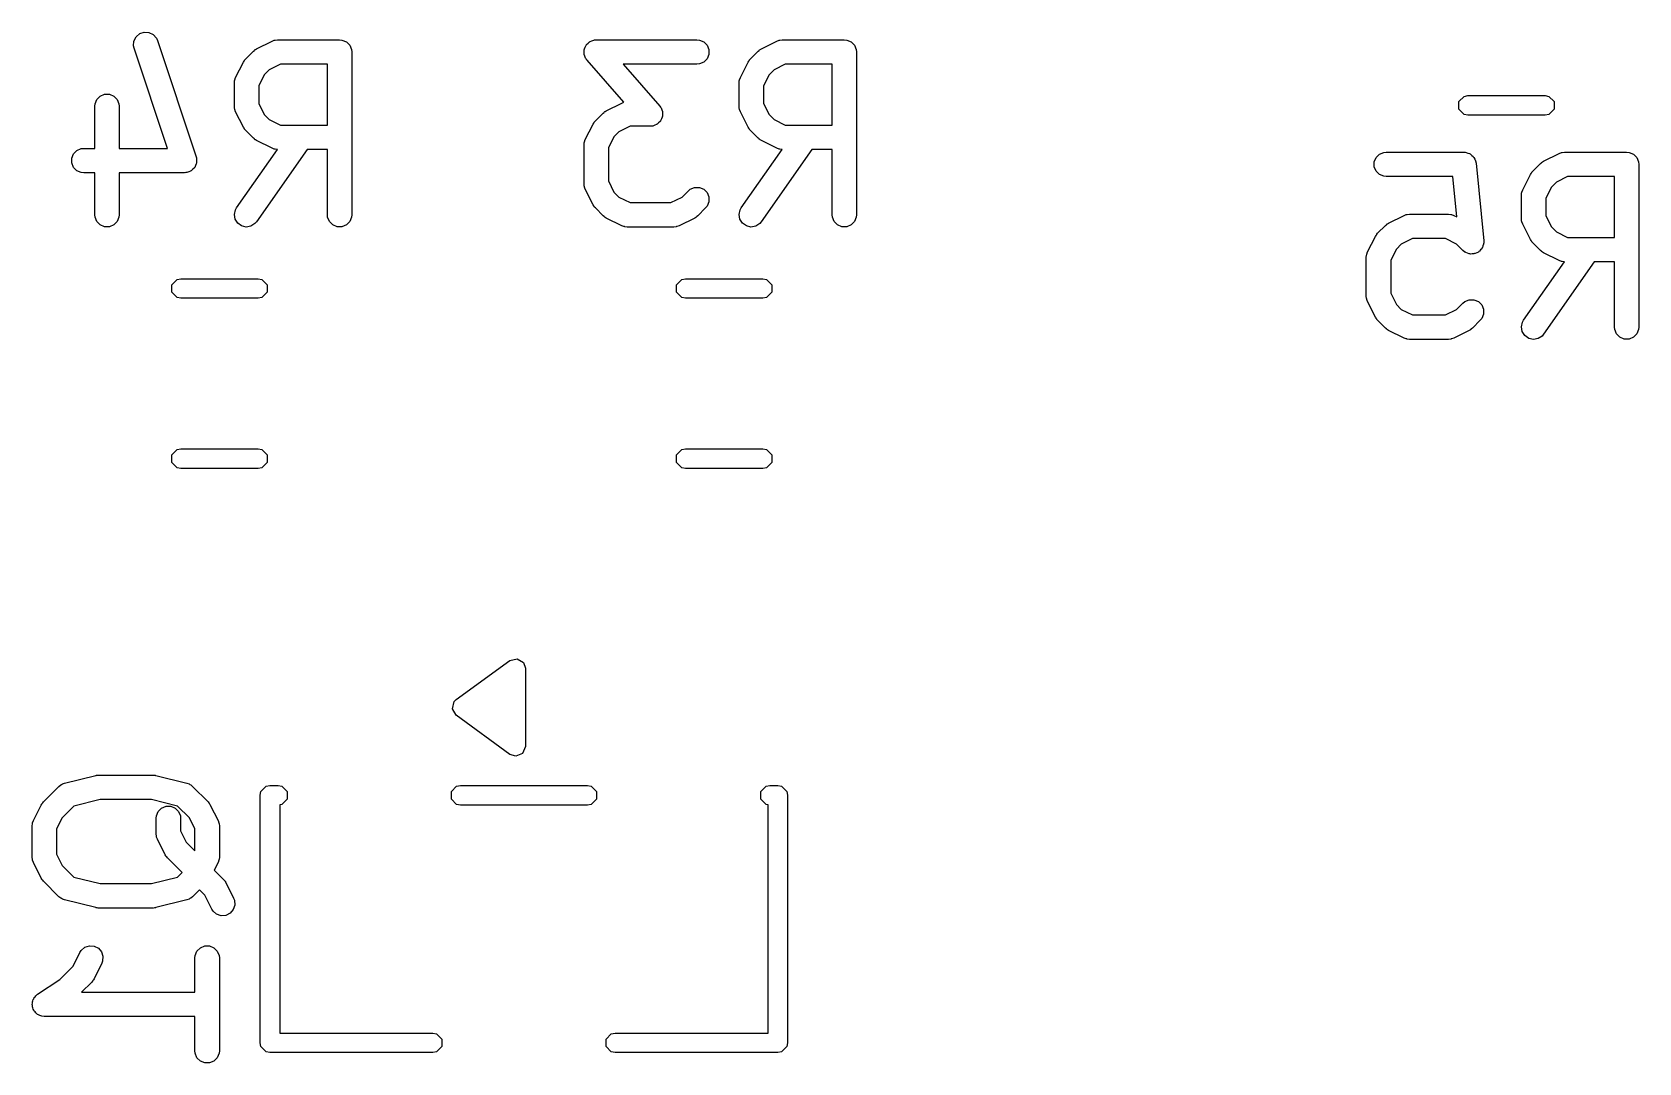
# Model space of a CAD drawing. Header units: inches. Extents: x -0.01 to 1.21, y 0 to 2.13.
# Drawn here: x 0.1598 to 0.5484, y 1.3605 to 1.6097 of the extents above; entities that cross this region are included whole.
import ezdxf

# ---------------------------------------------------------------- set-up
doc = ezdxf.new("R2010")
doc.units = ezdxf.units.IN
doc.header["$MEASUREMENT"] = 0
doc.layers.add('BLACK', color=250, linetype='CONTINUOUS')

msp = doc.modelspace()

# ---------------------------------------------------------------- linework, layer by layer
at = {"layer": 'BLACK', "linetype": 'CONTINUOUS'}
for p, q in [((0.18446, 1.60758), (0.18498, 1.60861)), ((0.18498, 1.60861), (0.18585, 1.60937)), ((0.18585, 1.60937), (0.18694, 1.60973)), ((0.18694, 1.60973), (0.18809, 1.60965)), ((0.18809, 1.60965), (0.18912, 1.60914)), ((0.18912, 1.60914), (0.18987, 1.60827)), ((0.18438, 1.60643), (0.18446, 1.60758)), ((0.18451, 1.60587), (0.18438, 1.60643)), ((0.19258, 1.58163), (0.18451, 1.60587)), ((0.18987, 1.60827), (0.19011, 1.60774)), ((0.19011, 1.60774), (0.19948, 1.57962)), ((0.21147, 1.60327), (0.21334, 1.60514)), ((0.21334, 1.60514), (0.21357, 1.60533)), ((0.21357, 1.60533), (0.21362, 1.60539)), ((0.21362, 1.60539), (0.21371, 1.60544)), ((0.21371, 1.60544), (0.21379, 1.60551)), ((0.21379, 1.60551), (0.21386, 1.60554)), ((0.21386, 1.60554), (0.21411, 1.60569)), ((0.21411, 1.60569), (0.21786, 1.60757)), ((0.21786, 1.60757), (0.2184, 1.60778)), ((0.2184, 1.60778), (0.2185, 1.60778)), ((0.2185, 1.60778), (0.2186, 1.60782)), ((0.2186, 1.60782), (0.21918, 1.60788)), ((0.21918, 1.60788), (0.23418, 1.60788)), ((0.23418, 1.60788), (0.23475, 1.60782)), ((0.23475, 1.60782), (0.23582, 1.60738)), ((0.23582, 1.60738), (0.23663, 1.60657)), ((0.23663, 1.60657), (0.23707, 1.6055)), ((0.23707, 1.6055), (0.23713, 1.60493)), ((0.23713, 1.60493), (0.23713, 1.56556)), ((0.2933, 1.60455), (0.29334, 1.60502)), ((0.29334, 1.6055), (0.29337, 1.6056)), ((0.29334, 1.60502), (0.29334, 1.6055)), ((0.29337, 1.6056), (0.29338, 1.6057)), ((0.29338, 1.6057), (0.29359, 1.60613)), ((0.29359, 1.60613), (0.29378, 1.60657)), ((0.29378, 1.60657), (0.29385, 1.60664)), ((0.29385, 1.60664), (0.29389, 1.60673)), ((0.29389, 1.60673), (0.29425, 1.60704)), ((0.29425, 1.60704), (0.29459, 1.60738)), ((0.29459, 1.60738), (0.29468, 1.60742)), ((0.29468, 1.60742), (0.29476, 1.60749)), ((0.29476, 1.60749), (0.29521, 1.60764)), ((0.29521, 1.60764), (0.29566, 1.60782)), ((0.29566, 1.60782), (0.2958, 1.60784)), ((0.2958, 1.60784), (0.29585, 1.60786)), ((0.29585, 1.60786), (0.29593, 1.60785)), ((0.29593, 1.60785), (0.29623, 1.60788)), ((0.29623, 1.60788), (0.3206, 1.60788)), ((0.3206, 1.60788), (0.32118, 1.60782)), ((0.32118, 1.60782), (0.32224, 1.60738)), ((0.32224, 1.60738), (0.32306, 1.60657)), ((0.32306, 1.60657), (0.3235, 1.6055)), ((0.3235, 1.6055), (0.3235, 1.60435)), ((0.33351, 1.60327), (0.33539, 1.60514)), ((0.33539, 1.60514), (0.33561, 1.60533)), ((0.33561, 1.60533), (0.33567, 1.60539)), ((0.33567, 1.60539), (0.33576, 1.60544)), ((0.33576, 1.60544), (0.33584, 1.60551)), ((0.33584, 1.60551), (0.33591, 1.60554)), ((0.33591, 1.60554), (0.33616, 1.60569)), ((0.33616, 1.60569), (0.33991, 1.60757)), ((0.33991, 1.60757), (0.34045, 1.60778)), ((0.34045, 1.60778), (0.34055, 1.60778)), ((0.34055, 1.60778), (0.34065, 1.60782)), ((0.34065, 1.60782), (0.34123, 1.60788)), ((0.34123, 1.60788), (0.35622, 1.60788)), ((0.35622, 1.60788), (0.3568, 1.60782)), ((0.3568, 1.60782), (0.35786, 1.60738)), ((0.35786, 1.60738), (0.35868, 1.60657)), ((0.35868, 1.60657), (0.35912, 1.6055)), ((0.35912, 1.6055), (0.35918, 1.60493)), ((0.35918, 1.60493), (0.35918, 1.56556)), ((0.20904, 1.59875), (0.21091, 1.6025)), ((0.21091, 1.6025), (0.21107, 1.60275)), ((0.21107, 1.60275), (0.2111, 1.60282)), ((0.2111, 1.60282), (0.21117, 1.6029)), ((0.21117, 1.6029), (0.21122, 1.60299)), ((0.21122, 1.60299), (0.21128, 1.60304)), ((0.21128, 1.60304), (0.21147, 1.60327)), ((0.21988, 1.60198), (0.21718, 1.60063)), ((0.23122, 1.60198), (0.21988, 1.60198)), ((0.23122, 1.58726), (0.23122, 1.60198)), ((0.29334, 1.60445), (0.2933, 1.60455)), ((0.29334, 1.60435), (0.29334, 1.60445)), ((0.29352, 1.60391), (0.29334, 1.60435)), ((0.29367, 1.60345), (0.29352, 1.60391)), ((0.29375, 1.60334), (0.29367, 1.60345)), ((0.29378, 1.60329), (0.29375, 1.60334)), ((0.29383, 1.60323), (0.29378, 1.60329)), ((0.29401, 1.60298), (0.29383, 1.60323)), ((0.30294, 1.59278), (0.29401, 1.60298)), ((0.3206, 1.60198), (0.30274, 1.60198)), ((0.30274, 1.60198), (0.31158, 1.59187)), ((0.32118, 1.60203), (0.3206, 1.60198)), ((0.32224, 1.60247), (0.32118, 1.60203)), ((0.32306, 1.60329), (0.32224, 1.60247)), ((0.3235, 1.60435), (0.32306, 1.60329)), ((0.33109, 1.59875), (0.33296, 1.6025)), ((0.33296, 1.6025), (0.33312, 1.60275)), ((0.33312, 1.60275), (0.33315, 1.60282)), ((0.33315, 1.60282), (0.33321, 1.6029)), ((0.33321, 1.6029), (0.33327, 1.60299)), ((0.33327, 1.60299), (0.33333, 1.60304)), ((0.33333, 1.60304), (0.33351, 1.60327)), ((0.34192, 1.60198), (0.33923, 1.60063)), ((0.35327, 1.60198), (0.34192, 1.60198)), ((0.35327, 1.58726), (0.35327, 1.60198)), ((0.20873, 1.59743), (0.20878, 1.59801)), ((0.20873, 1.59181), (0.20873, 1.59743)), ((0.20878, 1.59801), (0.20882, 1.5981)), ((0.20882, 1.5981), (0.20883, 1.59821)), ((0.20883, 1.59821), (0.20904, 1.59875)), ((0.21598, 1.59943), (0.21463, 1.59673)), ((0.21718, 1.60063), (0.21598, 1.59943)), ((0.33077, 1.59743), (0.33083, 1.59801)), ((0.33077, 1.59181), (0.33077, 1.59743)), ((0.33083, 1.59801), (0.33087, 1.5981)), ((0.33087, 1.5981), (0.33088, 1.59821)), ((0.33088, 1.59821), (0.33109, 1.59875)), ((0.33803, 1.59943), (0.33668, 1.59673)), ((0.33923, 1.60063), (0.33803, 1.59943)), ((0.17504, 1.59238), (0.17548, 1.59345)), ((0.17548, 1.59345), (0.17629, 1.59426)), ((0.17629, 1.59426), (0.17736, 1.5947)), ((0.17736, 1.5947), (0.17851, 1.5947)), ((0.17851, 1.5947), (0.17957, 1.59426)), ((0.17957, 1.59426), (0.18039, 1.59345)), ((0.18039, 1.59345), (0.18083, 1.59238)), ((0.21463, 1.59673), (0.21463, 1.5925)), ((0.33668, 1.59673), (0.33668, 1.5925)), ((0.50482, 1.59293), (0.50609, 1.59421)), ((0.50482, 1.59112), (0.50482, 1.59293)), ((0.50609, 1.59421), (0.507, 1.59439)), ((0.507, 1.59439), (0.52568, 1.59439)), ((0.52568, 1.59439), (0.52658, 1.59421)), ((0.52658, 1.59421), (0.52786, 1.59293)), ((0.52786, 1.59293), (0.52786, 1.59112)), ((0.17498, 1.59181), (0.17504, 1.59238)), ((0.17498, 1.58163), (0.17498, 1.59181)), ((0.18083, 1.59238), (0.18089, 1.59181)), ((0.18089, 1.59181), (0.18089, 1.58163)), ((0.20878, 1.59123), (0.20873, 1.59181)), ((0.20882, 1.59113), (0.20878, 1.59123)), ((0.20883, 1.59103), (0.20882, 1.59113)), ((0.20904, 1.59048), (0.20883, 1.59103)), ((0.21091, 1.58674), (0.20904, 1.59048)), ((0.21463, 1.5925), (0.21598, 1.5898)), ((0.21598, 1.5898), (0.21718, 1.58861)), ((0.29602, 1.58827), (0.29789, 1.59014)), ((0.29789, 1.59014), (0.29812, 1.59033)), ((0.29812, 1.59033), (0.29817, 1.59039)), ((0.29817, 1.59039), (0.29826, 1.59044)), ((0.29826, 1.59044), (0.29834, 1.59051)), ((0.29834, 1.59051), (0.29841, 1.59054)), ((0.29841, 1.59054), (0.29866, 1.5907)), ((0.29866, 1.5907), (0.30241, 1.59257)), ((0.30241, 1.59257), (0.30294, 1.59278)), ((0.31158, 1.59187), (0.31176, 1.59163)), ((0.31176, 1.59163), (0.31181, 1.59157)), ((0.31181, 1.59157), (0.31183, 1.59152)), ((0.31183, 1.59152), (0.31191, 1.5914)), ((0.31191, 1.5914), (0.31207, 1.59095)), ((0.31221, 1.58916), (0.31199, 1.58873)), ((0.31207, 1.59095), (0.31225, 1.59051)), ((0.31225, 1.58935), (0.31221, 1.58926)), ((0.31221, 1.58926), (0.31221, 1.58916)), ((0.31225, 1.59051), (0.31225, 1.59041)), ((0.31225, 1.59041), (0.31228, 1.59031)), ((0.31228, 1.59031), (0.31225, 1.58983)), ((0.31225, 1.58983), (0.31225, 1.58935)), ((0.33083, 1.59123), (0.33077, 1.59181)), ((0.33087, 1.59113), (0.33083, 1.59123)), ((0.33088, 1.59103), (0.33087, 1.59113)), ((0.33109, 1.59048), (0.33088, 1.59103)), ((0.33296, 1.58674), (0.33109, 1.59048)), ((0.33668, 1.5925), (0.33803, 1.5898)), ((0.33803, 1.5898), (0.33923, 1.58861)), ((0.50609, 1.58985), (0.50482, 1.59112)), ((0.507, 1.58967), (0.50609, 1.58985)), ((0.52568, 1.58967), (0.507, 1.58967)), ((0.52658, 1.58985), (0.52568, 1.58967)), ((0.52786, 1.59112), (0.52658, 1.58985)), ((0.21107, 1.58649), (0.21091, 1.58674)), ((0.2111, 1.58642), (0.21107, 1.58649)), ((0.21117, 1.58633), (0.2111, 1.58642)), ((0.21122, 1.58625), (0.21117, 1.58633)), ((0.21128, 1.58619), (0.21122, 1.58625)), ((0.21147, 1.58597), (0.21128, 1.58619)), ((0.21334, 1.58409), (0.21147, 1.58597)), ((0.21718, 1.58861), (0.21988, 1.58726)), ((0.21988, 1.58726), (0.23122, 1.58726)), ((0.29359, 1.58375), (0.29547, 1.5875)), ((0.29547, 1.5875), (0.29562, 1.58775)), ((0.29562, 1.58775), (0.29565, 1.58782)), ((0.29565, 1.58782), (0.29572, 1.5879)), ((0.29572, 1.5879), (0.29577, 1.58799)), ((0.29577, 1.58799), (0.29583, 1.58804)), ((0.29583, 1.58804), (0.29602, 1.58827)), ((0.30173, 1.58563), (0.30053, 1.58443)), ((0.30443, 1.58698), (0.30173, 1.58563)), ((0.30936, 1.58698), (0.30443, 1.58698)), ((0.30966, 1.58701), (0.30936, 1.58698)), ((0.30974, 1.587), (0.30966, 1.58701)), ((0.30979, 1.58702), (0.30974, 1.587)), ((0.30993, 1.58703), (0.30979, 1.58702)), ((0.31037, 1.58722), (0.30993, 1.58703)), ((0.31083, 1.58737), (0.31037, 1.58722)), ((0.3109, 1.58744), (0.31083, 1.58737)), ((0.311, 1.58748), (0.3109, 1.58744)), ((0.31133, 1.58781), (0.311, 1.58748)), ((0.3117, 1.58813), (0.31133, 1.58781)), ((0.31174, 1.58822), (0.3117, 1.58813)), ((0.31181, 1.58829), (0.31174, 1.58822)), ((0.31199, 1.58873), (0.31181, 1.58829)), ((0.33312, 1.58649), (0.33296, 1.58674)), ((0.33315, 1.58642), (0.33312, 1.58649)), ((0.33321, 1.58633), (0.33315, 1.58642)), ((0.33327, 1.58625), (0.33321, 1.58633)), ((0.33333, 1.58619), (0.33327, 1.58625)), ((0.33351, 1.58597), (0.33333, 1.58619)), ((0.33539, 1.58409), (0.33351, 1.58597)), ((0.33923, 1.58861), (0.34192, 1.58726)), ((0.34192, 1.58726), (0.35327, 1.58726)), ((0.17067, 1.58114), (0.17173, 1.58158)), ((0.17173, 1.58158), (0.17231, 1.58163)), ((0.17231, 1.58163), (0.17498, 1.58163)), ((0.18089, 1.58163), (0.19258, 1.58163)), ((0.20926, 1.56725), (0.21913, 1.58136)), ((0.21357, 1.58391), (0.21334, 1.58409)), ((0.21362, 1.58385), (0.21357, 1.58391)), ((0.21371, 1.58379), (0.21362, 1.58385)), ((0.21379, 1.58373), (0.21371, 1.58379)), ((0.21386, 1.5837), (0.21379, 1.58373)), ((0.21411, 1.58354), (0.21386, 1.5837)), ((0.22634, 1.58135), (0.2141, 1.56387)), ((0.21786, 1.58166), (0.21411, 1.58354)), ((0.2184, 1.58146), (0.21786, 1.58166)), ((0.2185, 1.58145), (0.2184, 1.58146)), ((0.2186, 1.58141), (0.2185, 1.58145)), ((0.21913, 1.58136), (0.2186, 1.58141)), ((0.23122, 1.58135), (0.22634, 1.58135)), ((0.23122, 1.56556), (0.23122, 1.58135)), ((0.29328, 1.58243), (0.29334, 1.58301)), ((0.29328, 1.57306), (0.29328, 1.58243)), ((0.29334, 1.58301), (0.29338, 1.58311)), ((0.29338, 1.58321), (0.29359, 1.58375)), ((0.29338, 1.58311), (0.29338, 1.58321)), ((0.30053, 1.58443), (0.29918, 1.58173)), ((0.29918, 1.58173), (0.29918, 1.57375)), ((0.33131, 1.56725), (0.34118, 1.58136)), ((0.33561, 1.58391), (0.33539, 1.58409)), ((0.33567, 1.58385), (0.33561, 1.58391)), ((0.33576, 1.58379), (0.33567, 1.58385)), ((0.33584, 1.58373), (0.33576, 1.58379)), ((0.33591, 1.5837), (0.33584, 1.58373)), ((0.33616, 1.58354), (0.33591, 1.5837)), ((0.34839, 1.58135), (0.33615, 1.56387)), ((0.33991, 1.58166), (0.33616, 1.58354)), ((0.34045, 1.58146), (0.33991, 1.58166)), ((0.34055, 1.58145), (0.34045, 1.58146)), ((0.34065, 1.58141), (0.34055, 1.58145)), ((0.34118, 1.58136), (0.34065, 1.58141)), ((0.35327, 1.58135), (0.34839, 1.58135)), ((0.35327, 1.56556), (0.35327, 1.58135)), ((0.16941, 1.57926), (0.16985, 1.58032)), ((0.16941, 1.57811), (0.16941, 1.57926)), ((0.16985, 1.57704), (0.16941, 1.57811)), ((0.16985, 1.58032), (0.17067, 1.58114)), ((0.19932, 1.57748), (0.19914, 1.57704)), ((0.19953, 1.5779), (0.19932, 1.57748)), ((0.19948, 1.57962), (0.19955, 1.57933)), ((0.19954, 1.57801), (0.19953, 1.5779)), ((0.19958, 1.57811), (0.19954, 1.57801)), ((0.19955, 1.57933), (0.19958, 1.57926)), ((0.19958, 1.57926), (0.19958, 1.5792)), ((0.19958, 1.5792), (0.19961, 1.57905)), ((0.19961, 1.57905), (0.19958, 1.57858)), ((0.19958, 1.57858), (0.19958, 1.57811)), ((0.48438, 1.57834), (0.48482, 1.5794)), ((0.48438, 1.57719), (0.48438, 1.57834)), ((0.48482, 1.5794), (0.48564, 1.58022)), ((0.48564, 1.58022), (0.4867, 1.58066)), ((0.4867, 1.58066), (0.48728, 1.58072)), ((0.48728, 1.58072), (0.50603, 1.58072)), ((0.50603, 1.58072), (0.50624, 1.58069)), ((0.50624, 1.58069), (0.50631, 1.5807)), ((0.50631, 1.5807), (0.50638, 1.58068)), ((0.50638, 1.58068), (0.5066, 1.58066)), ((0.5066, 1.58066), (0.507, 1.58049)), ((0.507, 1.58049), (0.50742, 1.58037)), ((0.50742, 1.58037), (0.50753, 1.58028)), ((0.50753, 1.58028), (0.50767, 1.58022)), ((0.50767, 1.58022), (0.50797, 1.57991)), ((0.50797, 1.57991), (0.50831, 1.57964)), ((0.50831, 1.57964), (0.50838, 1.57951)), ((0.50838, 1.57951), (0.50848, 1.5794)), ((0.50848, 1.5794), (0.50865, 1.579)), ((0.50865, 1.579), (0.50885, 1.57862)), ((0.50885, 1.57862), (0.5089, 1.57841)), ((0.5089, 1.57841), (0.50892, 1.57834)), ((0.50892, 1.57834), (0.50892, 1.57827)), ((0.50892, 1.57827), (0.50897, 1.57806)), ((0.50897, 1.57806), (0.51084, 1.55931)), ((0.52269, 1.5761), (0.52456, 1.57798)), ((0.52456, 1.57798), (0.52479, 1.57816)), ((0.52479, 1.57816), (0.52484, 1.57822)), ((0.52484, 1.57822), (0.52493, 1.57828)), ((0.52493, 1.57828), (0.52501, 1.57834)), ((0.52501, 1.57834), (0.52508, 1.57837)), ((0.52508, 1.57837), (0.52533, 1.57853)), ((0.52533, 1.57853), (0.52908, 1.5804)), ((0.52908, 1.5804), (0.52962, 1.58061)), ((0.52962, 1.58061), (0.52973, 1.58062)), ((0.52973, 1.58062), (0.52982, 1.58066)), ((0.52982, 1.58066), (0.5304, 1.58072)), ((0.5304, 1.58072), (0.5454, 1.58072)), ((0.5454, 1.58072), (0.54597, 1.58066)), ((0.54597, 1.58066), (0.54704, 1.58022)), ((0.54704, 1.58022), (0.54785, 1.5794)), ((0.54785, 1.5794), (0.54829, 1.57834)), ((0.54829, 1.57834), (0.54835, 1.57776)), ((0.54835, 1.57776), (0.54835, 1.53839)), ((0.17067, 1.57623), (0.16985, 1.57704)), ((0.17173, 1.57579), (0.17067, 1.57623)), ((0.17231, 1.57573), (0.17173, 1.57579)), ((0.17498, 1.57573), (0.17231, 1.57573)), ((0.17498, 1.56556), (0.17498, 1.57573)), ((0.19668, 1.57573), (0.18089, 1.57573)), ((0.18089, 1.57573), (0.18089, 1.56556)), ((0.19697, 1.57576), (0.19668, 1.57573)), ((0.19705, 1.57575), (0.19697, 1.57576)), ((0.19711, 1.57577), (0.19705, 1.57575)), ((0.19726, 1.57579), (0.19711, 1.57577)), ((0.1977, 1.57597), (0.19726, 1.57579)), ((0.19814, 1.57612), (0.1977, 1.57597)), ((0.19822, 1.57619), (0.19814, 1.57612)), ((0.19832, 1.57623), (0.19822, 1.57619)), ((0.19866, 1.57656), (0.19832, 1.57623)), ((0.19901, 1.57687), (0.19866, 1.57656)), ((0.19906, 1.57697), (0.19901, 1.57687)), ((0.19914, 1.57704), (0.19906, 1.57697)), ((0.29918, 1.57375), (0.30053, 1.57106)), ((0.48482, 1.57612), (0.48438, 1.57719)), ((0.48564, 1.57531), (0.48482, 1.57612)), ((0.4867, 1.57487), (0.48564, 1.57531)), ((0.48728, 1.57481), (0.4867, 1.57487)), ((0.50336, 1.57481), (0.48728, 1.57481)), ((0.50433, 1.56504), (0.50336, 1.57481)), ((0.52026, 1.57158), (0.52213, 1.57533)), ((0.52213, 1.57533), (0.52229, 1.57558)), ((0.52229, 1.57558), (0.52232, 1.57565)), ((0.52232, 1.57565), (0.52239, 1.57573)), ((0.52239, 1.57573), (0.52244, 1.57582)), ((0.52244, 1.57582), (0.5225, 1.57588)), ((0.5225, 1.57588), (0.52269, 1.5761)), ((0.5311, 1.57481), (0.5284, 1.57346)), ((0.54244, 1.57481), (0.5311, 1.57481)), ((0.54244, 1.56009), (0.54244, 1.57481)), ((0.29334, 1.57248), (0.29328, 1.57306)), ((0.29338, 1.57238), (0.29334, 1.57248)), ((0.29338, 1.57228), (0.29338, 1.57238)), ((0.29359, 1.57174), (0.29338, 1.57228)), ((0.29547, 1.56799), (0.29359, 1.57174)), ((0.30053, 1.57106), (0.30173, 1.56986)), ((0.30173, 1.56986), (0.30443, 1.56851)), ((0.31428, 1.56851), (0.31698, 1.56986)), ((0.31698, 1.56986), (0.31852, 1.5714)), ((0.31852, 1.5714), (0.31896, 1.57176)), ((0.31896, 1.57176), (0.32003, 1.5722)), ((0.32003, 1.5722), (0.32118, 1.5722)), ((0.32118, 1.5722), (0.32224, 1.57176)), ((0.32224, 1.57176), (0.32306, 1.57095)), ((0.32306, 1.57095), (0.3235, 1.56988)), ((0.3235, 1.56988), (0.3235, 1.56873)), ((0.51995, 1.57026), (0.52, 1.57084)), ((0.51995, 1.56464), (0.51995, 1.57026)), ((0.52, 1.57084), (0.52004, 1.57094)), ((0.52004, 1.57094), (0.52005, 1.57104)), ((0.52005, 1.57104), (0.52026, 1.57158)), ((0.5272, 1.57226), (0.52585, 1.56957)), ((0.5284, 1.57346), (0.5272, 1.57226)), ((0.20873, 1.56562), (0.20898, 1.56675)), ((0.20898, 1.56675), (0.20926, 1.56725)), ((0.29562, 1.56774), (0.29547, 1.56799)), ((0.29565, 1.56767), (0.29562, 1.56774)), ((0.29572, 1.56759), (0.29565, 1.56767)), ((0.29577, 1.5675), (0.29572, 1.56759)), ((0.29583, 1.56745), (0.29577, 1.5675)), ((0.29602, 1.56722), (0.29583, 1.56745)), ((0.29789, 1.56535), (0.29602, 1.56722)), ((0.30443, 1.56851), (0.31428, 1.56851)), ((0.32269, 1.56722), (0.32082, 1.56535)), ((0.32306, 1.56767), (0.32269, 1.56722)), ((0.3235, 1.56873), (0.32306, 1.56767)), ((0.33077, 1.56562), (0.33102, 1.56675)), ((0.33102, 1.56675), (0.33131, 1.56725)), ((0.49233, 1.56566), (0.4929, 1.56572)), ((0.4929, 1.56572), (0.50228, 1.56572)), ((0.50228, 1.56572), (0.50285, 1.56566)), ((0.52585, 1.56957), (0.52585, 1.56534)), ((0.17504, 1.56498), (0.17498, 1.56556)), ((0.17548, 1.56392), (0.17504, 1.56498)), ((0.17629, 1.5631), (0.17548, 1.56392)), ((0.17736, 1.56266), (0.17629, 1.5631)), ((0.17851, 1.56266), (0.17736, 1.56266)), ((0.17957, 1.5631), (0.17851, 1.56266)), ((0.18039, 1.56392), (0.17957, 1.5631)), ((0.18083, 1.56498), (0.18039, 1.56392)), ((0.18089, 1.56556), (0.18083, 1.56498)), ((0.20893, 1.56449), (0.20873, 1.56562)), ((0.20955, 1.56352), (0.20893, 1.56449)), ((0.21049, 1.56286), (0.20955, 1.56352)), ((0.21162, 1.56261), (0.21049, 1.56286)), ((0.21275, 1.56281), (0.21162, 1.56261)), ((0.21372, 1.56343), (0.21275, 1.56281)), ((0.2141, 1.56387), (0.21372, 1.56343)), ((0.23128, 1.56498), (0.23122, 1.56556)), ((0.23172, 1.56392), (0.23128, 1.56498)), ((0.23254, 1.5631), (0.23172, 1.56392)), ((0.2336, 1.56266), (0.23254, 1.5631)), ((0.23475, 1.56266), (0.2336, 1.56266)), ((0.23582, 1.5631), (0.23475, 1.56266)), ((0.23663, 1.56392), (0.23582, 1.5631)), ((0.23707, 1.56498), (0.23663, 1.56392)), ((0.23713, 1.56556), (0.23707, 1.56498)), ((0.29812, 1.56516), (0.29789, 1.56535)), ((0.29817, 1.5651), (0.29812, 1.56516)), ((0.29826, 1.56504), (0.29817, 1.5651)), ((0.29834, 1.56498), (0.29826, 1.56504)), ((0.29841, 1.56495), (0.29834, 1.56498)), ((0.29866, 1.56479), (0.29841, 1.56495)), ((0.30241, 1.56292), (0.29866, 1.56479)), ((0.30295, 1.56271), (0.30241, 1.56292)), ((0.30306, 1.5627), (0.30295, 1.56271)), ((0.30315, 1.56266), (0.30306, 1.5627)), ((0.30373, 1.56261), (0.30315, 1.56266)), ((0.31498, 1.56261), (0.30373, 1.56261)), ((0.31556, 1.56266), (0.31498, 1.56261)), ((0.31565, 1.5627), (0.31556, 1.56266)), ((0.31576, 1.56271), (0.31565, 1.5627)), ((0.3163, 1.56292), (0.31576, 1.56271)), ((0.32005, 1.56479), (0.3163, 1.56292)), ((0.3203, 1.56495), (0.32005, 1.56479)), ((0.32037, 1.56498), (0.3203, 1.56495)), ((0.32045, 1.56504), (0.32037, 1.56498)), ((0.32054, 1.5651), (0.32045, 1.56504)), ((0.32059, 1.56516), (0.32054, 1.5651)), ((0.32082, 1.56535), (0.32059, 1.56516)), ((0.33098, 1.56449), (0.33077, 1.56562)), ((0.33159, 1.56352), (0.33098, 1.56449)), ((0.33254, 1.56286), (0.33159, 1.56352)), ((0.33366, 1.56261), (0.33254, 1.56286)), ((0.3348, 1.56281), (0.33366, 1.56261)), ((0.33577, 1.56343), (0.3348, 1.56281)), ((0.33615, 1.56387), (0.33577, 1.56343)), ((0.35333, 1.56498), (0.35327, 1.56556)), ((0.35377, 1.56392), (0.35333, 1.56498)), ((0.35458, 1.5631), (0.35377, 1.56392)), ((0.35565, 1.56266), (0.35458, 1.5631)), ((0.3568, 1.56266), (0.35565, 1.56266)), ((0.35786, 1.5631), (0.3568, 1.56266)), ((0.35868, 1.56392), (0.35786, 1.5631)), ((0.35912, 1.56498), (0.35868, 1.56392)), ((0.35918, 1.56556), (0.35912, 1.56498)), ((0.48519, 1.5611), (0.48707, 1.56298)), ((0.48707, 1.56298), (0.48729, 1.56316)), ((0.48729, 1.56316), (0.48734, 1.56322)), ((0.48734, 1.56322), (0.48743, 1.56328)), ((0.48743, 1.56328), (0.48751, 1.56335)), ((0.48751, 1.56335), (0.48759, 1.56338)), ((0.48759, 1.56338), (0.48783, 1.56353)), ((0.48783, 1.56353), (0.49158, 1.56541)), ((0.49158, 1.56541), (0.49212, 1.56561)), ((0.49212, 1.56561), (0.49223, 1.56562)), ((0.49223, 1.56562), (0.49233, 1.56566)), ((0.50285, 1.56566), (0.50295, 1.56562)), ((0.50295, 1.56562), (0.50306, 1.56561)), ((0.50306, 1.56561), (0.5036, 1.56541)), ((0.5036, 1.56541), (0.50433, 1.56504)), ((0.52, 1.56406), (0.51995, 1.56464)), ((0.52004, 1.56397), (0.52, 1.56406)), ((0.52005, 1.56386), (0.52004, 1.56397)), ((0.52026, 1.56332), (0.52005, 1.56386)), ((0.52213, 1.55957), (0.52026, 1.56332)), ((0.52585, 1.56534), (0.5272, 1.56264)), ((0.5272, 1.56264), (0.5284, 1.56144)), ((0.48276, 1.55659), (0.48464, 1.56034)), ((0.48464, 1.56034), (0.48479, 1.56058)), ((0.48479, 1.56058), (0.48482, 1.56066)), ((0.48482, 1.56066), (0.48489, 1.56074)), ((0.48489, 1.56074), (0.48495, 1.56083)), ((0.48495, 1.56083), (0.48501, 1.56088)), ((0.48501, 1.56088), (0.48519, 1.5611)), ((0.4909, 1.55846), (0.48971, 1.55727)), ((0.4936, 1.55981), (0.4909, 1.55846)), ((0.50158, 1.55981), (0.4936, 1.55981)), ((0.50428, 1.55846), (0.50158, 1.55981)), ((0.50581, 1.55693), (0.50428, 1.55846)), ((0.51063, 1.55804), (0.51051, 1.55763)), ((0.5108, 1.55844), (0.51063, 1.55804)), ((0.51084, 1.55873), (0.5108, 1.55859)), ((0.5108, 1.55859), (0.5108, 1.55844)), ((0.51084, 1.55931), (0.51084, 1.55873)), ((0.52229, 1.55932), (0.52213, 1.55957)), ((0.52232, 1.55925), (0.52229, 1.55932)), ((0.52239, 1.55917), (0.52232, 1.55925)), ((0.52244, 1.55908), (0.52239, 1.55917)), ((0.5225, 1.55903), (0.52244, 1.55908)), ((0.52269, 1.5588), (0.5225, 1.55903)), ((0.52456, 1.55693), (0.52269, 1.5588)), ((0.5284, 1.56144), (0.5311, 1.56009)), ((0.5311, 1.56009), (0.54244, 1.56009)), ((0.48245, 1.55527), (0.48251, 1.55584)), ((0.48245, 1.54589), (0.48245, 1.55527)), ((0.48251, 1.55584), (0.48255, 1.55594)), ((0.48255, 1.55594), (0.48256, 1.55605)), ((0.48256, 1.55605), (0.48276, 1.55659)), ((0.48971, 1.55727), (0.48836, 1.55457)), ((0.48836, 1.55457), (0.48836, 1.54659)), ((0.50626, 1.55656), (0.50581, 1.55693)), ((0.5064, 1.5565), (0.50626, 1.55656)), ((0.50651, 1.55641), (0.5064, 1.5565)), ((0.50693, 1.55628), (0.50651, 1.55641)), ((0.50733, 1.55612), (0.50693, 1.55628)), ((0.50747, 1.55612), (0.50733, 1.55612)), ((0.50762, 1.55608), (0.50747, 1.55612)), ((0.50805, 1.55612), (0.50762, 1.55608)), ((0.50848, 1.55612), (0.50805, 1.55612)), ((0.50862, 1.55618), (0.50848, 1.55612)), ((0.50876, 1.55619), (0.50862, 1.55618)), ((0.50914, 1.5564), (0.50876, 1.55619)), ((0.50954, 1.55656), (0.50914, 1.5564)), ((0.50965, 1.55667), (0.50954, 1.55656)), ((0.50978, 1.55674), (0.50965, 1.55667)), ((0.51005, 1.55707), (0.50978, 1.55674)), ((0.51036, 1.55737), (0.51005, 1.55707)), ((0.51041, 1.55751), (0.51036, 1.55737)), ((0.51051, 1.55763), (0.51041, 1.55751)), ((0.52048, 1.54009), (0.53036, 1.55419)), ((0.52479, 1.55674), (0.52456, 1.55693)), ((0.52484, 1.55668), (0.52479, 1.55674)), ((0.52493, 1.55663), (0.52484, 1.55668)), ((0.52501, 1.55656), (0.52493, 1.55663)), ((0.52508, 1.55653), (0.52501, 1.55656)), ((0.52533, 1.55637), (0.52508, 1.55653)), ((0.53756, 1.55419), (0.52532, 1.5367)), ((0.52908, 1.5545), (0.52533, 1.55637)), ((0.52962, 1.55429), (0.52908, 1.5545)), ((0.52973, 1.55429), (0.52962, 1.55429)), ((0.52982, 1.55424), (0.52973, 1.55429)), ((0.53036, 1.55419), (0.52982, 1.55424)), ((0.54244, 1.55419), (0.53756, 1.55419)), ((0.54244, 1.53839), (0.54244, 1.55419)), ((0.19359, 1.54864), (0.19487, 1.54992)), ((0.19359, 1.54683), (0.19359, 1.54864)), ((0.19487, 1.54555), (0.19359, 1.54683)), ((0.19487, 1.54992), (0.19578, 1.5501)), ((0.19578, 1.5501), (0.21446, 1.5501)), ((0.21446, 1.5501), (0.21536, 1.54992)), ((0.21536, 1.54992), (0.21664, 1.54864)), ((0.21664, 1.54683), (0.21536, 1.54555)), ((0.21664, 1.54864), (0.21664, 1.54683)), ((0.31564, 1.54864), (0.31692, 1.54992)), ((0.31564, 1.54683), (0.31564, 1.54864)), ((0.31692, 1.54555), (0.31564, 1.54683)), ((0.31692, 1.54992), (0.31782, 1.5501)), ((0.31782, 1.5501), (0.33651, 1.5501)), ((0.33651, 1.5501), (0.33741, 1.54992)), ((0.33741, 1.54992), (0.33869, 1.54864)), ((0.33869, 1.54683), (0.33741, 1.54555)), ((0.33869, 1.54864), (0.33869, 1.54683)), ((0.48836, 1.54659), (0.48971, 1.54389)), ((0.19578, 1.54537), (0.19487, 1.54555)), ((0.21446, 1.54537), (0.19578, 1.54537)), ((0.21536, 1.54555), (0.21446, 1.54537)), ((0.31782, 1.54537), (0.31692, 1.54555)), ((0.33651, 1.54537), (0.31782, 1.54537)), ((0.33741, 1.54555), (0.33651, 1.54537)), ((0.48251, 1.54532), (0.48245, 1.54589)), ((0.48255, 1.54522), (0.48251, 1.54532)), ((0.48256, 1.54511), (0.48255, 1.54522)), ((0.48276, 1.54457), (0.48256, 1.54511)), ((0.48464, 1.54082), (0.48276, 1.54457)), ((0.48971, 1.54389), (0.4909, 1.54269)), ((0.4909, 1.54269), (0.4936, 1.54135)), ((0.50158, 1.54135), (0.50428, 1.54269)), ((0.50428, 1.54269), (0.50581, 1.54423)), ((0.50581, 1.54423), (0.50626, 1.5446)), ((0.50626, 1.5446), (0.50733, 1.54504)), ((0.50733, 1.54504), (0.50848, 1.54504)), ((0.50848, 1.54504), (0.50954, 1.5446)), ((0.50954, 1.5446), (0.51036, 1.54378)), ((0.51036, 1.54378), (0.5108, 1.54272)), ((0.5108, 1.54272), (0.5108, 1.54157)), ((0.48479, 1.54057), (0.48464, 1.54082)), ((0.48482, 1.5405), (0.48479, 1.54057)), ((0.48489, 1.54042), (0.48482, 1.5405)), ((0.48495, 1.54033), (0.48489, 1.54042)), ((0.48501, 1.54028), (0.48495, 1.54033)), ((0.48519, 1.54005), (0.48501, 1.54028)), ((0.48707, 1.53818), (0.48519, 1.54005)), ((0.4936, 1.54135), (0.50158, 1.54135)), ((0.50999, 1.54005), (0.50812, 1.53818)), ((0.51036, 1.5405), (0.50999, 1.54005)), ((0.5108, 1.54157), (0.51036, 1.5405)), ((0.51995, 1.53846), (0.5202, 1.53958)), ((0.5202, 1.53958), (0.52048, 1.54009)), ((0.48729, 1.53799), (0.48707, 1.53818)), ((0.48734, 1.53794), (0.48729, 1.53799)), ((0.48743, 1.53788), (0.48734, 1.53794)), ((0.48751, 1.53781), (0.48743, 1.53788)), ((0.48759, 1.53778), (0.48751, 1.53781)), ((0.48783, 1.53763), (0.48759, 1.53778)), ((0.49158, 1.53575), (0.48783, 1.53763)), ((0.49212, 1.53555), (0.49158, 1.53575)), ((0.49223, 1.53554), (0.49212, 1.53555)), ((0.49233, 1.5355), (0.49223, 1.53554)), ((0.4929, 1.53544), (0.49233, 1.5355)), ((0.50228, 1.53544), (0.4929, 1.53544)), ((0.50285, 1.5355), (0.50228, 1.53544)), ((0.50295, 1.53554), (0.50285, 1.5355)), ((0.50306, 1.53555), (0.50295, 1.53554)), ((0.5036, 1.53575), (0.50306, 1.53555)), ((0.50735, 1.53763), (0.5036, 1.53575)), ((0.5076, 1.53778), (0.50735, 1.53763)), ((0.50767, 1.53781), (0.5076, 1.53778)), ((0.50775, 1.53788), (0.50767, 1.53781)), ((0.50784, 1.53794), (0.50775, 1.53788)), ((0.50789, 1.53799), (0.50784, 1.53794)), ((0.50812, 1.53818), (0.50789, 1.53799)), ((0.52015, 1.53732), (0.51995, 1.53846)), ((0.52077, 1.53635), (0.52015, 1.53732)), ((0.52171, 1.53569), (0.52077, 1.53635)), ((0.52284, 1.53544), (0.52171, 1.53569)), ((0.52397, 1.53564), (0.52284, 1.53544)), ((0.52494, 1.53626), (0.52397, 1.53564)), ((0.52532, 1.5367), (0.52494, 1.53626)), ((0.5425, 1.53782), (0.54244, 1.53839)), ((0.54294, 1.53675), (0.5425, 1.53782)), ((0.54376, 1.53594), (0.54294, 1.53675)), ((0.54482, 1.5355), (0.54376, 1.53594)), ((0.54597, 1.5355), (0.54482, 1.5355)), ((0.54704, 1.53594), (0.54597, 1.5355)), ((0.54785, 1.53675), (0.54704, 1.53594)), ((0.54829, 1.53782), (0.54785, 1.53675)), ((0.54835, 1.53839), (0.54829, 1.53782)), ((0.19359, 1.5075), (0.19487, 1.50878)), ((0.19359, 1.50569), (0.19359, 1.5075)), ((0.19487, 1.50878), (0.19578, 1.50896)), ((0.19578, 1.50896), (0.21446, 1.50896)), ((0.21446, 1.50896), (0.21536, 1.50878)), ((0.21536, 1.50878), (0.21664, 1.5075)), ((0.21664, 1.5075), (0.21664, 1.50569)), ((0.31564, 1.5075), (0.31692, 1.50878)), ((0.31564, 1.50569), (0.31564, 1.5075)), ((0.31692, 1.50878), (0.31782, 1.50896)), ((0.31782, 1.50896), (0.33651, 1.50896)), ((0.33651, 1.50896), (0.33741, 1.50878)), ((0.33741, 1.50878), (0.33869, 1.5075)), ((0.33869, 1.5075), (0.33869, 1.50569)), ((0.19487, 1.50441), (0.19359, 1.50569)), ((0.19578, 1.50423), (0.19487, 1.50441)), ((0.21446, 1.50423), (0.19578, 1.50423)), ((0.21536, 1.50441), (0.21446, 1.50423)), ((0.21664, 1.50569), (0.21536, 1.50441)), ((0.31692, 1.50441), (0.31564, 1.50569)), ((0.31782, 1.50423), (0.31692, 1.50441)), ((0.33651, 1.50423), (0.31782, 1.50423)), ((0.33741, 1.50441), (0.33651, 1.50423)), ((0.33869, 1.50569), (0.33741, 1.50441)), ((0.26239, 1.44837), (0.27538, 1.45782)), ((0.27538, 1.45782), (0.27714, 1.45824)), ((0.27714, 1.45824), (0.27868, 1.45729)), ((0.27868, 1.45729), (0.27913, 1.45591)), ((0.27913, 1.45591), (0.27913, 1.43701)), ((0.26145, 1.44609), (0.26187, 1.44785)), ((0.26239, 1.44455), (0.26145, 1.44609)), ((0.26187, 1.44785), (0.26239, 1.44837)), ((0.27538, 1.4351), (0.26239, 1.44455)), ((0.27677, 1.43465), (0.27538, 1.4351)), ((0.27844, 1.43534), (0.27677, 1.43465)), ((0.27913, 1.43701), (0.27844, 1.43534)), ((0.1677, 1.42814), (0.1752, 1.43001)), ((0.1752, 1.43001), (0.1753, 1.43003)), ((0.1753, 1.43003), (0.17534, 1.43004)), ((0.17534, 1.43004), (0.17555, 1.43006)), ((0.17555, 1.43006), (0.17577, 1.4301)), ((0.17577, 1.4301), (0.17581, 1.43009)), ((0.17581, 1.43009), (0.17591, 1.4301)), ((0.17591, 1.4301), (0.18903, 1.4301)), ((0.18903, 1.4301), (0.18914, 1.43009)), ((0.18914, 1.43009), (0.18918, 1.4301)), ((0.18918, 1.4301), (0.18939, 1.43006)), ((0.18939, 1.43006), (0.18961, 1.43004)), ((0.18961, 1.43004), (0.18965, 1.43003)), ((0.18965, 1.43003), (0.18975, 1.43001)), ((0.18975, 1.43001), (0.19725, 1.42814)), ((0.16257, 1.42361), (0.16632, 1.42736)), ((0.16632, 1.42736), (0.16677, 1.42773)), ((0.16677, 1.42773), (0.16697, 1.42781)), ((0.16697, 1.42781), (0.16715, 1.42794)), ((0.16715, 1.42794), (0.1677, 1.42814)), ((0.19725, 1.42814), (0.1978, 1.42794)), ((0.1978, 1.42794), (0.19797, 1.42781)), ((0.19797, 1.42781), (0.19817, 1.42773)), ((0.19817, 1.42773), (0.19862, 1.42736)), ((0.19862, 1.42736), (0.20237, 1.42361)), ((0.21496, 1.4252), (0.21514, 1.4261)), ((0.21514, 1.4261), (0.21642, 1.42738)), ((0.21642, 1.42738), (0.21732, 1.42756)), ((0.21732, 1.42756), (0.21929, 1.42756)), ((0.21929, 1.42756), (0.2202, 1.42738)), ((0.2202, 1.42738), (0.22147, 1.4261)), ((0.22147, 1.4261), (0.22147, 1.42429)), ((0.2612, 1.4261), (0.26248, 1.42738)), ((0.2612, 1.42429), (0.2612, 1.4261)), ((0.26248, 1.42738), (0.26339, 1.42756)), ((0.26339, 1.42756), (0.29409, 1.42756)), ((0.29409, 1.42756), (0.295, 1.42738)), ((0.295, 1.42738), (0.29628, 1.4261)), ((0.29628, 1.4261), (0.29628, 1.42429)), ((0.33601, 1.4261), (0.33729, 1.42738)), ((0.33601, 1.42429), (0.33601, 1.4261)), ((0.33729, 1.42738), (0.33819, 1.42756)), ((0.33819, 1.42756), (0.34016, 1.42756)), ((0.34016, 1.42756), (0.34106, 1.42738)), ((0.34106, 1.42738), (0.34234, 1.4261)), ((0.34234, 1.4261), (0.34252, 1.4252)), ((0.16015, 1.41909), (0.16202, 1.42284)), ((0.16202, 1.42284), (0.16218, 1.42309)), ((0.16218, 1.42309), (0.16221, 1.42316)), ((0.16221, 1.42316), (0.16227, 1.42324)), ((0.16227, 1.42324), (0.16233, 1.42333)), ((0.16233, 1.42333), (0.16239, 1.42338)), ((0.16239, 1.42338), (0.16257, 1.42361)), ((0.16992, 1.42261), (0.16709, 1.41977)), ((0.17628, 1.42419), (0.16992, 1.42261)), ((0.18867, 1.42419), (0.17628, 1.42419)), ((0.19502, 1.42261), (0.18867, 1.42419)), ((0.19033, 1.42129), (0.19114, 1.4221)), ((0.19114, 1.4221), (0.19221, 1.42254)), ((0.19221, 1.42254), (0.19336, 1.42254)), ((0.19336, 1.42254), (0.19442, 1.4221)), ((0.19442, 1.4221), (0.19524, 1.42129)), ((0.19786, 1.41977), (0.19502, 1.42261)), ((0.20237, 1.42361), (0.20256, 1.42338)), ((0.20256, 1.42338), (0.20262, 1.42333)), ((0.20262, 1.42333), (0.20267, 1.42324)), ((0.20267, 1.42324), (0.20274, 1.42316)), ((0.20274, 1.42316), (0.20277, 1.42309)), ((0.20277, 1.42309), (0.20292, 1.42284)), ((0.20292, 1.42284), (0.2048, 1.41909)), ((0.21496, 1.36535), (0.21496, 1.4252)), ((0.2202, 1.42301), (0.21969, 1.42291)), ((0.21969, 1.42291), (0.21969, 1.36772)), ((0.22147, 1.42429), (0.2202, 1.42301)), ((0.26248, 1.42301), (0.2612, 1.42429)), ((0.26339, 1.42283), (0.26248, 1.42301)), ((0.29409, 1.42283), (0.26339, 1.42283)), ((0.295, 1.42301), (0.29409, 1.42283)), ((0.29628, 1.42429), (0.295, 1.42301)), ((0.33729, 1.42301), (0.33601, 1.42429)), ((0.3378, 1.42291), (0.33729, 1.42301)), ((0.3378, 1.36772), (0.3378, 1.42291)), ((0.34252, 1.4252), (0.34252, 1.36535)), ((0.15984, 1.41777), (0.15989, 1.41835)), ((0.15989, 1.41835), (0.15993, 1.41845)), ((0.15993, 1.41845), (0.15994, 1.41855)), ((0.15994, 1.41855), (0.16015, 1.41909)), ((0.16709, 1.41977), (0.16574, 1.41708)), ((0.18983, 1.41965), (0.18989, 1.42022)), ((0.18983, 1.4159), (0.18983, 1.41965)), ((0.18989, 1.42022), (0.19033, 1.42129)), ((0.19524, 1.42129), (0.19568, 1.42022)), ((0.19568, 1.42022), (0.19574, 1.41965)), ((0.19574, 1.41965), (0.19574, 1.4166)), ((0.19921, 1.41708), (0.19786, 1.41977)), ((0.2048, 1.41909), (0.20501, 1.41855)), ((0.20501, 1.41855), (0.20501, 1.41845)), ((0.20501, 1.41845), (0.20505, 1.41835)), ((0.20505, 1.41835), (0.20511, 1.41777)), ((0.15984, 1.41027), (0.15984, 1.41777)), ((0.16574, 1.41708), (0.16574, 1.41097)), ((0.18989, 1.41532), (0.18983, 1.4159)), ((0.18993, 1.41522), (0.18989, 1.41532)), ((0.18994, 1.41512), (0.18993, 1.41522)), ((0.19014, 1.41458), (0.18994, 1.41512)), ((0.19202, 1.41083), (0.19014, 1.41458)), ((0.19574, 1.4166), (0.19709, 1.4139)), ((0.19921, 1.41178), (0.19921, 1.41708)), ((0.20511, 1.41777), (0.20511, 1.41027)), ((0.16574, 1.41097), (0.16709, 1.40827)), ((0.19217, 1.41058), (0.19202, 1.41083)), ((0.1922, 1.41051), (0.19217, 1.41058)), ((0.19227, 1.41043), (0.1922, 1.41051)), ((0.19233, 1.41034), (0.19227, 1.41043)), ((0.19239, 1.41029), (0.19233, 1.41034)), ((0.19709, 1.4139), (0.19921, 1.41178)), ((0.15989, 1.4097), (0.15984, 1.41027)), ((0.15993, 1.4096), (0.15989, 1.4097)), ((0.15994, 1.40949), (0.15993, 1.4096)), ((0.16015, 1.40895), (0.15994, 1.40949)), ((0.16202, 1.4052), (0.16015, 1.40895)), ((0.16709, 1.40827), (0.16992, 1.40544)), ((0.19257, 1.41006), (0.19239, 1.41029)), ((0.19611, 1.40652), (0.19257, 1.41006)), ((0.19502, 1.40544), (0.19611, 1.40652)), ((0.2048, 1.40895), (0.20388, 1.40711)), ((0.20388, 1.40711), (0.20612, 1.40486)), ((0.20501, 1.40949), (0.2048, 1.40895)), ((0.20505, 1.4097), (0.20501, 1.4096)), ((0.20501, 1.4096), (0.20501, 1.40949)), ((0.20511, 1.41027), (0.20505, 1.4097)), ((0.16218, 1.40496), (0.16202, 1.4052)), ((0.16221, 1.40488), (0.16218, 1.40496)), ((0.16227, 1.4048), (0.16221, 1.40488)), ((0.16233, 1.40471), (0.16227, 1.4048)), ((0.16239, 1.40466), (0.16233, 1.40471)), ((0.16257, 1.40444), (0.16239, 1.40466)), ((0.16632, 1.40069), (0.16257, 1.40444)), ((0.16992, 1.40544), (0.17628, 1.40385)), ((0.17628, 1.40385), (0.18867, 1.40385)), ((0.18867, 1.40385), (0.19502, 1.40544)), ((0.20612, 1.40486), (0.20631, 1.40464)), ((0.20631, 1.40464), (0.20637, 1.40459)), ((0.20637, 1.40459), (0.20642, 1.4045)), ((0.20642, 1.4045), (0.20649, 1.40442)), ((0.20649, 1.40442), (0.20652, 1.40434)), ((0.20652, 1.40434), (0.20667, 1.4041)), ((0.20667, 1.4041), (0.20855, 1.40035)), ((0.16677, 1.40032), (0.16632, 1.40069)), ((0.16697, 1.40024), (0.16677, 1.40032)), ((0.16715, 1.4001), (0.16697, 1.40024)), ((0.1677, 1.39991), (0.16715, 1.4001)), ((0.1752, 1.39804), (0.1677, 1.39991)), ((0.19725, 1.39991), (0.18975, 1.39804)), ((0.1978, 1.4001), (0.19725, 1.39991)), ((0.19797, 1.40024), (0.1978, 1.4001)), ((0.19817, 1.40032), (0.19797, 1.40024)), ((0.19862, 1.40069), (0.19817, 1.40032)), ((0.20028, 1.40235), (0.19862, 1.40069)), ((0.20161, 1.40103), (0.20028, 1.40235)), ((0.20327, 1.3977), (0.20161, 1.40103)), ((0.20884, 1.39866), (0.20847, 1.39756)), ((0.20855, 1.40035), (0.20876, 1.39981)), ((0.20876, 1.39981), (0.20884, 1.39866)), ((0.1753, 1.39802), (0.1752, 1.39804)), ((0.17534, 1.398), (0.1753, 1.39802)), ((0.17555, 1.39798), (0.17534, 1.398)), ((0.17577, 1.39795), (0.17555, 1.39798)), ((0.17581, 1.39796), (0.17577, 1.39795)), ((0.17591, 1.39795), (0.17581, 1.39796)), ((0.18903, 1.39795), (0.17591, 1.39795)), ((0.18914, 1.39796), (0.18903, 1.39795)), ((0.18918, 1.39795), (0.18914, 1.39796)), ((0.18939, 1.39798), (0.18918, 1.39795)), ((0.18961, 1.398), (0.18939, 1.39798)), ((0.18965, 1.39802), (0.18961, 1.398)), ((0.18975, 1.39804), (0.18965, 1.39802)), ((0.20358, 1.39721), (0.20327, 1.3977)), ((0.20445, 1.39646), (0.20358, 1.39721)), ((0.20554, 1.3961), (0.20445, 1.39646)), ((0.20669, 1.39618), (0.20554, 1.3961)), ((0.20772, 1.39669), (0.20669, 1.39618)), ((0.20847, 1.39756), (0.20772, 1.39669)), ((0.16974, 1.3839), (0.1714, 1.38722)), ((0.1714, 1.38722), (0.1717, 1.38771)), ((0.1717, 1.38771), (0.17257, 1.38847)), ((0.17257, 1.38847), (0.17367, 1.38883)), ((0.17367, 1.38883), (0.17482, 1.38875)), ((0.17482, 1.38875), (0.17585, 1.38823)), ((0.17585, 1.38823), (0.1766, 1.38736)), ((0.1766, 1.38736), (0.17697, 1.38627)), ((0.19926, 1.38648), (0.1997, 1.38754)), ((0.1997, 1.38754), (0.20052, 1.38836)), ((0.20052, 1.38836), (0.20158, 1.3888)), ((0.20158, 1.3888), (0.20273, 1.3888)), ((0.20273, 1.3888), (0.2038, 1.38836)), ((0.2038, 1.38836), (0.20461, 1.38754)), ((0.20461, 1.38754), (0.20505, 1.38648)), ((0.16653, 1.3807), (0.16974, 1.3839)), ((0.17668, 1.38458), (0.1748, 1.38083)), ((0.17688, 1.38512), (0.17668, 1.38458)), ((0.17697, 1.38627), (0.17688, 1.38512)), ((0.19921, 1.3859), (0.19926, 1.38648)), ((0.19921, 1.37761), (0.19921, 1.3859)), ((0.20505, 1.38648), (0.20511, 1.3859)), ((0.20511, 1.3859), (0.20511, 1.3634)), ((0.16115, 1.37711), (0.16653, 1.3807)), ((0.17425, 1.38006), (0.17179, 1.37761)), ((0.17444, 1.38029), (0.17425, 1.38006)), ((0.17449, 1.38034), (0.17444, 1.38029)), ((0.17455, 1.38043), (0.17449, 1.38034)), ((0.17462, 1.38051), (0.17455, 1.38043)), ((0.17465, 1.38058), (0.17462, 1.38051)), ((0.1748, 1.38083), (0.17465, 1.38058)), ((0.15989, 1.37523), (0.16, 1.3755)), ((0.16, 1.3755), (0.16006, 1.37579)), ((0.16006, 1.37579), (0.16022, 1.37603)), ((0.16022, 1.37603), (0.16033, 1.37629)), ((0.16033, 1.37629), (0.16054, 1.3765)), ((0.16054, 1.3765), (0.1607, 1.37674)), ((0.1607, 1.37674), (0.16115, 1.37711)), ((0.16115, 1.37711), (0.16115, 1.37711)), ((0.16115, 1.37711), (0.16115, 1.37711)), ((0.16115, 1.37711), (0.16115, 1.37711)), ((0.17179, 1.37761), (0.19921, 1.37761)), ((0.15984, 1.37466), (0.15989, 1.37494)), ((0.15989, 1.37437), (0.15984, 1.37466)), ((0.15989, 1.37494), (0.15989, 1.37523)), ((0.15989, 1.37408), (0.15989, 1.37437)), ((0.16, 1.37381), (0.15989, 1.37408)), ((0.16006, 1.37353), (0.16, 1.37381)), ((0.16022, 1.37328), (0.16006, 1.37353)), ((0.16033, 1.37301), (0.16022, 1.37328)), ((0.16054, 1.37281), (0.16033, 1.37301)), ((0.1607, 1.37257), (0.16054, 1.37281)), ((0.16094, 1.3724), (0.1607, 1.37257)), ((0.16115, 1.3722), (0.16094, 1.3724)), ((0.16141, 1.37209), (0.16115, 1.3722)), ((0.16166, 1.37193), (0.16141, 1.37209)), ((0.16194, 1.37187), (0.16166, 1.37193)), ((0.16221, 1.37176), (0.16194, 1.37187)), ((0.16278, 1.3717), (0.16221, 1.37176)), ((0.16279, 1.3717), (0.16278, 1.3717)), ((0.19921, 1.3717), (0.16279, 1.3717)), ((0.16279, 1.3717), (0.16279, 1.3717)), ((0.16279, 1.3717), (0.16279, 1.3717)), ((0.19921, 1.3634), (0.19921, 1.3717)), ((0.21969, 1.36772), (0.25669, 1.36772)), ((0.25669, 1.36772), (0.2576, 1.36754)), ((0.29988, 1.36754), (0.30079, 1.36772)), ((0.30079, 1.36772), (0.3378, 1.36772)), ((0.21514, 1.36445), (0.21496, 1.36535)), ((0.21642, 1.36317), (0.21514, 1.36445)), ((0.2576, 1.36754), (0.25888, 1.36626)), ((0.25888, 1.36445), (0.2576, 1.36317)), ((0.25888, 1.36626), (0.25888, 1.36445)), ((0.29861, 1.36626), (0.29988, 1.36754)), ((0.29861, 1.36445), (0.29861, 1.36626)), ((0.29988, 1.36317), (0.29861, 1.36445)), ((0.34234, 1.36445), (0.34106, 1.36317)), ((0.34252, 1.36535), (0.34234, 1.36445)), ((0.19926, 1.36283), (0.19921, 1.3634)), ((0.1997, 1.36176), (0.19926, 1.36283)), ((0.20052, 1.36095), (0.1997, 1.36176)), ((0.20158, 1.36051), (0.20052, 1.36095)), ((0.20273, 1.36051), (0.20158, 1.36051)), ((0.2038, 1.36095), (0.20273, 1.36051)), ((0.20461, 1.36176), (0.2038, 1.36095)), ((0.20505, 1.36283), (0.20461, 1.36176)), ((0.20511, 1.3634), (0.20505, 1.36283)), ((0.21732, 1.36299), (0.21642, 1.36317)), ((0.25669, 1.36299), (0.21732, 1.36299)), ((0.2576, 1.36317), (0.25669, 1.36299)), ((0.30079, 1.36299), (0.29988, 1.36317)), ((0.34016, 1.36299), (0.30079, 1.36299)), ((0.34106, 1.36317), (0.34016, 1.36299))]:
    msp.add_line(p, q, dxfattribs=at)

doc.saveas('drawing.dxf')
